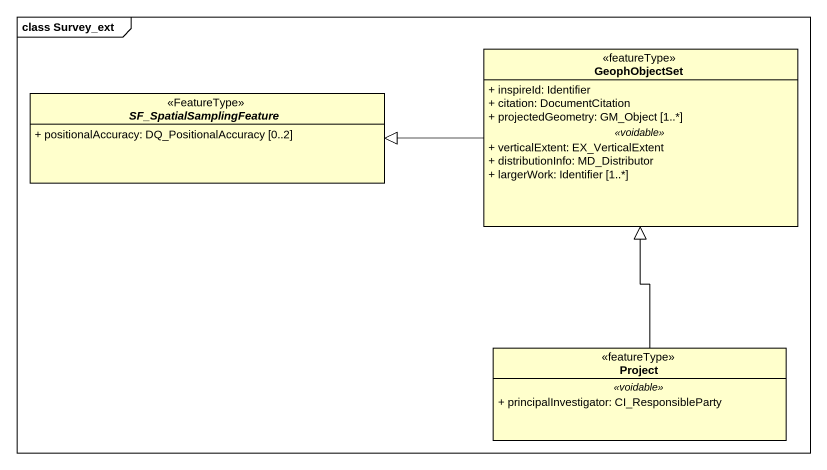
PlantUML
@startuml
mainframe class Survey_ext
hide circle
hide empty members
skinparam classAttributeIconSize 0
class GeophObjectSet <<featureType>> {
  + inspireId: Identifier
  + citation: DocumentCitation
  + projectedGeometry: GM_Object [1..*]
  .. <<voidable>> ..
  + verticalExtent: EX_VerticalExtent
  + distributionInfo: MD_Distributor
  + largerWork: Identifier [1..*]
}
abstract class SF_SpatialSamplingFeature <<FeatureType>> {
  + positionalAccuracy: DQ_PositionalAccuracy [0..2]
}
class Project <<featureType>> {
  .. <<voidable>> ..
  + principalInvestigator: CI_ResponsibleParty
}
GeophObjectSet -left-|> SF_SpatialSamplingFeature
Project -up-|> GeophObjectSet
@enduml
